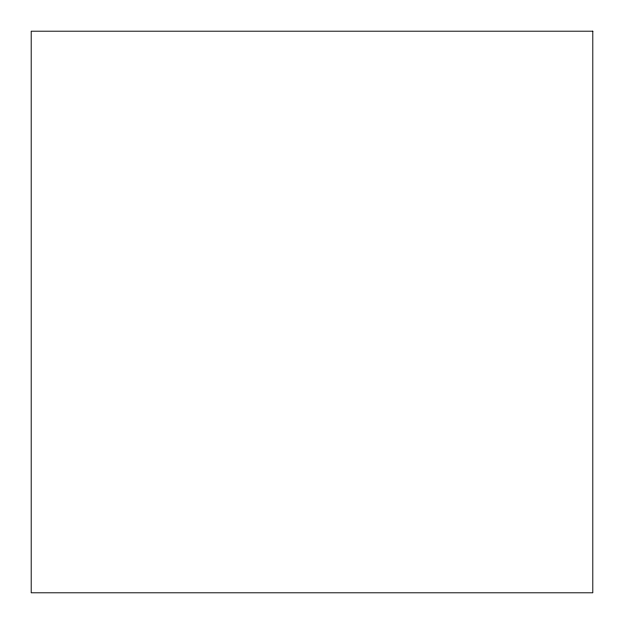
<?xml version="1.0" encoding="UTF-8"?>
<svg xmlns="http://www.w3.org/2000/svg" width="624" height="624" viewBox="0 0 624 624"><rect width="100%" height="100%" fill="white"/><g stroke="black" fill="none" stroke-linecap="round" stroke-linejoin="round"><path stroke-width="0.94" d="M592.8 31.2L31.2 31.2L31.2 592.8L592.8 592.8L592.8 31.2"/></g></svg>
